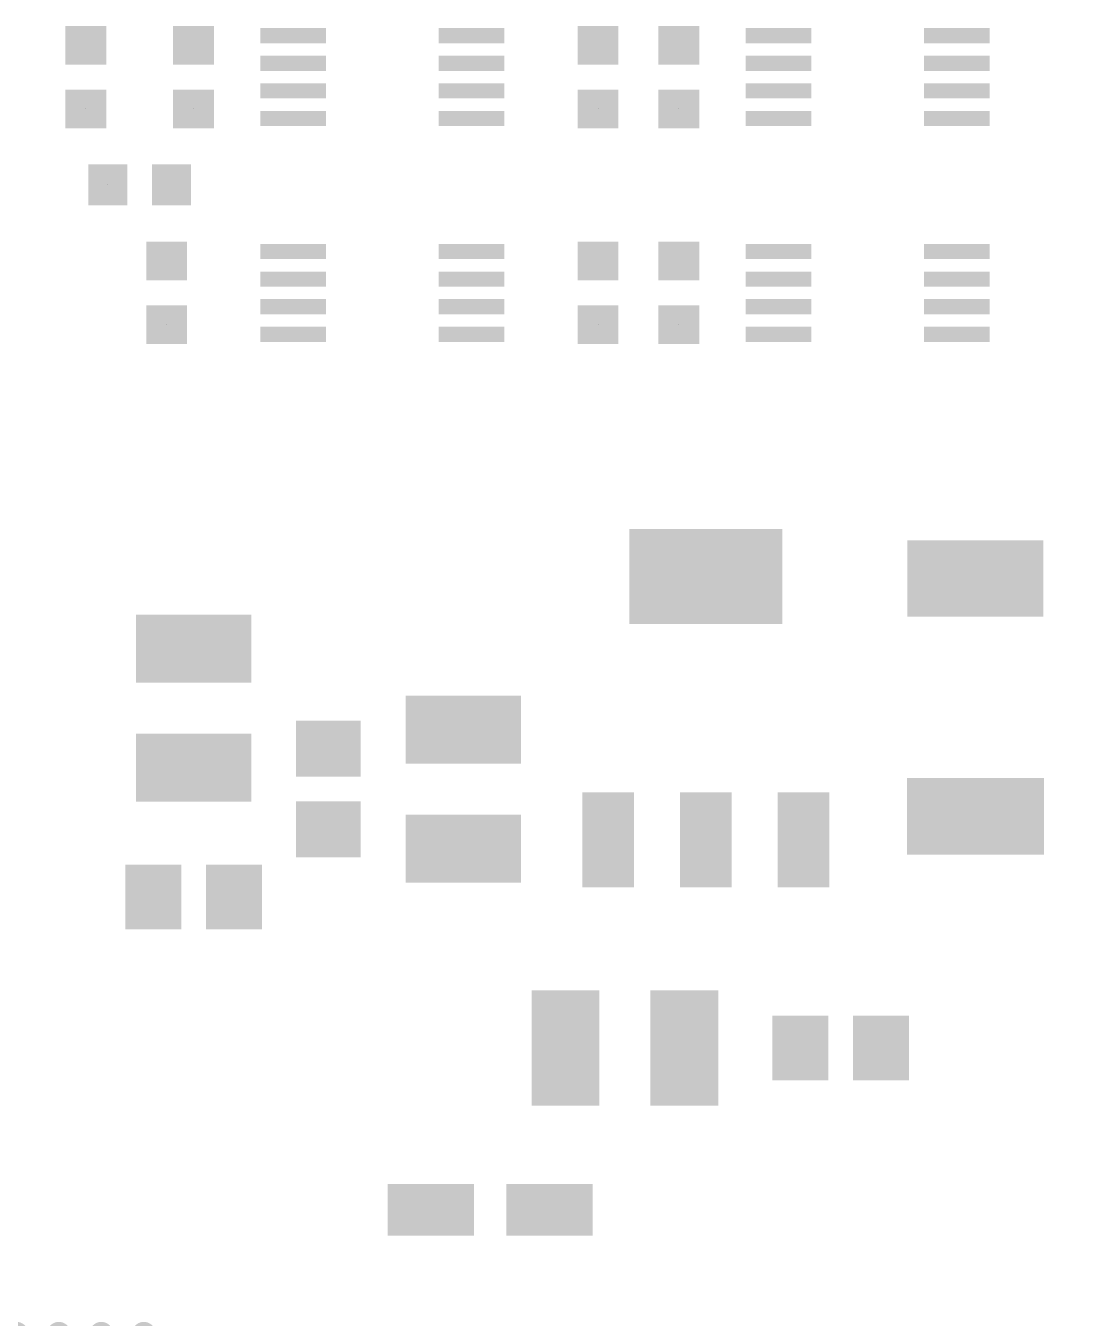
# Model space of a CAD drawing. Extents: x -665 to 9058, y -744 to 6955.
# Drawn here: x 2469 to 3449, y 2200 to 3398 of the extents above; entities that cross this region are included whole.
import ezdxf

# ---------------------------------------------------------------- set-up
doc = ezdxf.new("R2010")
doc.units = 0
doc.linetypes.add('KEEPOUT_00011111$0', pattern=[2, 1, 1])
for name, color, linetype in [('DRIL_NPLTE_THRU_01', 16, 'CONTINUOUS'), ('DRIL_NPLTE_THRU_02', 171, 'CONTINUOUS'), ('DRIL_NPLTE_THRU_03', 176, 'CONTINUOUS'), ('DRIL_NPLTE_THRU_04', 2, 'CONTINUOUS'), ('DRIL_NPLTE_THRU_05', 3, 'CONTINUOUS'), ('DRIL_NPLTE_THRU_06', 2, 'CONTINUOUS'), ('DRIL_NPLTE_THRU_07', 106, 'CONTINUOUS'), ('DRIL_NPLTE_THRU_08', 5, 'CONTINUOUS'), ('DRIL_NPLTE_THRU_09', 171, 'CONTINUOUS'), ('DRIL_NPLTE_THRU_10', 3, 'CONTINUOUS'), ('DRIL_PLTE_THRU_01', 16, 'CONTINUOUS'), ('DRIL_PLTE_THRU_02', 171, 'CONTINUOUS'), ('DRIL_PLTE_THRU_03', 176, 'CONTINUOUS'), ('DRIL_PLTE_THRU_04', 2, 'CONTINUOUS'), ('DRIL_PLTE_THRU_05', 3, 'CONTINUOUS'), ('DRIL_PLTE_THRU_06', 2, 'CONTINUOUS'), ('DRIL_PLTE_THRU_07', 106, 'CONTINUOUS'), ('DRIL_PLTE_THRU_08', 5, 'CONTINUOUS'), ('DRIL_PLTE_THRU_09', 171, 'CONTINUOUS'), ('DRIL_PLTE_THRU_10', 3, 'CONTINUOUS'), ('KEEPOUT_01', 183, 'CONTINUOUS'), ('PADS_BOT', 96, 'CONTINUOUS'), ('PADS_INNER', 1, 'CONTINUOUS'), ('PADS_TOP', 1, 'CONTINUOUS')]:
    doc.layers.add(name, color=color, linetype=linetype)

# ---------------------------------------------------------------- blocks, each defined once
blk = doc.blocks.new('PART_BODY_BOT_1')
at = {"layer": 'KEEPOUT_01', "linetype": 'KEEPOUT_00011111$0'}
for points in [[(551.2, 511.8, 1), (472.4, 511.8, 1)], [(-472.4, -511.8, 1), (-551.2, -511.8, 1)]]:
    blk.add_lwpolyline(points, format="xyb", close=True, dxfattribs=at)
blk = doc.blocks.new('DRIL_HOLE_0')
blk.add_lwpolyline([(0, 0, 1), (0, 0, 1)], format="xyb", close=True)
blk = doc.blocks.new('PAD_0')
blk.add_lwpolyline([(0, 0, 1), (0, 0, 1)], format="xyb", close=True)
blk = doc.blocks.new('PAD_1')
at = {"const_width": 11}
blk.add_lwpolyline([(0, -5.5, 1), (0, 5.5, 1)], format="xyb", close=True, dxfattribs=at)
blk = doc.blocks.new('STK_BOT_4')
at = {"layer": 'DRIL_NPLTE_THRU_01'}
blk.add_blockref('DRIL_HOLE_0', (0, 0), dxfattribs=at)
at = {"layer": 'DRIL_NPLTE_THRU_02'}
blk.add_blockref('DRIL_HOLE_0', (0, 0), dxfattribs=at)
at = {"layer": 'DRIL_NPLTE_THRU_03'}
blk.add_blockref('DRIL_HOLE_0', (0, 0), dxfattribs=at)
at = {"layer": 'DRIL_NPLTE_THRU_04'}
blk.add_blockref('DRIL_HOLE_0', (0, 0), dxfattribs=at)
at = {"layer": 'DRIL_NPLTE_THRU_05'}
blk.add_blockref('DRIL_HOLE_0', (0, 0), dxfattribs=at)
at = {"layer": 'DRIL_NPLTE_THRU_06'}
blk.add_blockref('DRIL_HOLE_0', (0, 0), dxfattribs=at)
at = {"layer": 'DRIL_NPLTE_THRU_07'}
blk.add_blockref('DRIL_HOLE_0', (0, 0), dxfattribs=at)
at = {"layer": 'DRIL_NPLTE_THRU_08'}
blk.add_blockref('DRIL_HOLE_0', (0, 0), dxfattribs=at)
at = {"layer": 'DRIL_NPLTE_THRU_09'}
blk.add_blockref('DRIL_HOLE_0', (0, 0), dxfattribs=at)
at = {"layer": 'DRIL_NPLTE_THRU_10'}
blk.add_blockref('DRIL_HOLE_0', (0, 0), dxfattribs=at)
at = {"layer": 'PADS_BOT'}
blk.add_blockref('PAD_1', (0, 0), dxfattribs=at)
at = {"layer": 'PADS_INNER'}
blk.add_blockref('PAD_0', (0, 0), dxfattribs=at)
at = {"layer": 'PADS_TOP'}
blk.add_blockref('PAD_0', (0, 0), dxfattribs=at)
blk = doc.blocks.new('PAD_3')
at = {"const_width": 20}
blk.add_lwpolyline([(0, -10, 1), (0, 10, 1)], format="xyb", close=True, dxfattribs=at)
blk = doc.blocks.new('STK_BOT_5')
at = {"layer": 'DRIL_NPLTE_THRU_01'}
blk.add_blockref('DRIL_HOLE_0', (0, 0), dxfattribs=at)
at = {"layer": 'DRIL_NPLTE_THRU_02'}
blk.add_blockref('DRIL_HOLE_0', (0, 0), dxfattribs=at)
at = {"layer": 'DRIL_NPLTE_THRU_03'}
blk.add_blockref('DRIL_HOLE_0', (0, 0), dxfattribs=at)
at = {"layer": 'DRIL_NPLTE_THRU_04'}
blk.add_blockref('DRIL_HOLE_0', (0, 0), dxfattribs=at)
at = {"layer": 'DRIL_NPLTE_THRU_05'}
blk.add_blockref('DRIL_HOLE_0', (0, 0), dxfattribs=at)
at = {"layer": 'DRIL_NPLTE_THRU_06'}
blk.add_blockref('DRIL_HOLE_0', (0, 0), dxfattribs=at)
at = {"layer": 'DRIL_NPLTE_THRU_07'}
blk.add_blockref('DRIL_HOLE_0', (0, 0), dxfattribs=at)
at = {"layer": 'DRIL_NPLTE_THRU_08'}
blk.add_blockref('DRIL_HOLE_0', (0, 0), dxfattribs=at)
at = {"layer": 'DRIL_NPLTE_THRU_09'}
blk.add_blockref('DRIL_HOLE_0', (0, 0), dxfattribs=at)
at = {"layer": 'DRIL_NPLTE_THRU_10'}
blk.add_blockref('DRIL_HOLE_0', (0, 0), dxfattribs=at)
at = {"layer": 'PADS_BOT'}
blk.add_blockref('PAD_3', (0, 0), dxfattribs=at)
at = {"layer": 'PADS_INNER'}
blk.add_blockref('PAD_0', (0, 0), dxfattribs=at)
at = {"layer": 'PADS_TOP'}
blk.add_blockref('PAD_0', (0, 0), dxfattribs=at)
blk = doc.blocks.new('SYM_BOT_7')
for name, p in [('PART_BODY_BOT_1', (0, 0)), ('STK_BOT_5', (511.8, 511.8)), ('STK_BOT_4', (-413.4, 413.4)), ('STK_BOT_4', (-374, 413.4)), ('STK_BOT_4', (-334.6, 413.4)), ('STK_BOT_4', (-295.3, 413.4)), ('STK_BOT_4', (-255.9, 413.4)), ('STK_BOT_4', (-216.5, 413.4)), ('STK_BOT_4', (-177.2, 413.4)), ('STK_BOT_4', (-137.8, 413.4)), ('STK_BOT_4', (-98.4, 413.4)), ('STK_BOT_4', (-59.1, 413.4)), ('STK_BOT_4', (-19.7, 413.4)), ('STK_BOT_4', (19.7, 413.4)), ('STK_BOT_4', (59.1, 413.4)), ('STK_BOT_4', (98.4, 413.4)), ('STK_BOT_4', (137.8, 413.4)), ('STK_BOT_4', (177.2, 413.4)), ('STK_BOT_4', (216.5, 413.4)), ('STK_BOT_4', (255.9, 413.4)), ('STK_BOT_4', (295.3, 413.4)), ('STK_BOT_4', (334.6, 413.4)), ('STK_BOT_4', (374, 413.4)), ('STK_BOT_4', (413.4, 413.4)), ('STK_BOT_4', (-413.4, 374)), ('STK_BOT_4', (-374, 374)), ('STK_BOT_4', (-334.6, 374)), ('STK_BOT_4', (-295.3, 374)), ('STK_BOT_4', (-255.9, 374)), ('STK_BOT_4', (-216.5, 374)), ('STK_BOT_4', (-177.2, 374)), ('STK_BOT_4', (-137.8, 374)), ('STK_BOT_4', (-98.4, 374)), ('STK_BOT_4', (-59.1, 374)), ('STK_BOT_4', (-19.7, 374)), ('STK_BOT_4', (19.7, 374)), ('STK_BOT_4', (59.1, 374)), ('STK_BOT_4', (98.4, 374)), ('STK_BOT_4', (137.8, 374)), ('STK_BOT_4', (177.2, 374)), ('STK_BOT_4', (216.5, 374)), ('STK_BOT_4', (255.9, 374)), ('STK_BOT_4', (295.3, 374)), ('STK_BOT_4', (334.6, 374)), ('STK_BOT_4', (374, 374)), ('STK_BOT_4', (413.4, 374)), ('STK_BOT_4', (-413.4, 334.6)), ('STK_BOT_4', (-374, 334.6)), ('STK_BOT_4', (-334.6, 334.6)), ('STK_BOT_4', (-295.3, 334.6)), ('STK_BOT_4', (-255.9, 334.6)), ('STK_BOT_4', (-216.5, 334.6)), ('STK_BOT_4', (-177.2, 334.6)), ('STK_BOT_4', (-137.8, 334.6)), ('STK_BOT_4', (-98.4, 334.6)), ('STK_BOT_4', (-59.1, 334.6)), ('STK_BOT_4', (-19.7, 334.6)), ('STK_BOT_4', (19.7, 334.6)), ('STK_BOT_4', (59.1, 334.6)), ('STK_BOT_4', (98.4, 334.6)), ('STK_BOT_4', (137.8, 334.6)), ('STK_BOT_4', (177.2, 334.6)), ('STK_BOT_4', (216.5, 334.6)), ('STK_BOT_4', (255.9, 334.6)), ('STK_BOT_4', (295.3, 334.6)), ('STK_BOT_4', (334.6, 334.6)), ('STK_BOT_4', (374, 334.6)), ('STK_BOT_4', (413.4, 334.6)), ('STK_BOT_4', (-413.4, 295.3)), ('STK_BOT_4', (-374, 295.3)), ('STK_BOT_4', (-334.6, 295.3)), ('STK_BOT_4', (-295.3, 295.3)), ('STK_BOT_4', (-255.9, 295.3)), ('STK_BOT_4', (-216.5, 295.3)), ('STK_BOT_4', (-177.2, 295.3)), ('STK_BOT_4', (-137.8, 295.3)), ('STK_BOT_4', (-98.4, 295.3)), ('STK_BOT_4', (-59.1, 295.3)), ('STK_BOT_4', (-19.7, 295.3)), ('STK_BOT_4', (19.7, 295.3)), ('STK_BOT_4', (59.1, 295.3)), ('STK_BOT_4', (98.4, 295.3)), ('STK_BOT_4', (137.8, 295.3)), ('STK_BOT_4', (177.2, 295.3)), ('STK_BOT_4', (216.5, 295.3)), ('STK_BOT_4', (255.9, 295.3)), ('STK_BOT_4', (295.3, 295.3)), ('STK_BOT_4', (334.6, 295.3)), ('STK_BOT_4', (374, 295.3)), ('STK_BOT_4', (413.4, 295.3)), ('STK_BOT_4', (-413.4, 255.9)), ('STK_BOT_4', (-374, 255.9)), ('STK_BOT_4', (-334.6, 255.9)), ('STK_BOT_4', (-295.3, 255.9)), ('STK_BOT_4', (295.3, 255.9)), ('STK_BOT_4', (334.6, 255.9)), ('STK_BOT_4', (374, 255.9)), ('STK_BOT_4', (413.4, 255.9)), ('STK_BOT_4', (-413.4, 216.5)), ('STK_BOT_4', (-374, 216.5)), ('STK_BOT_4', (-334.6, 216.5)), ('STK_BOT_4', (-295.3, 216.5)), ('STK_BOT_4', (295.3, 216.5)), ('STK_BOT_4', (334.6, 216.5)), ('STK_BOT_4', (374, 216.5)), ('STK_BOT_4', (413.4, 216.5)), ('STK_BOT_4', (-413.4, 177.2)), ('STK_BOT_4', (-374, 177.2)), ('STK_BOT_4', (-334.6, 177.2)), ('STK_BOT_4', (-295.3, 177.2)), ('STK_BOT_4', (295.3, 177.2)), ('STK_BOT_4', (334.6, 177.2)), ('STK_BOT_4', (374, 177.2)), ('STK_BOT_4', (413.4, 177.2)), ('STK_BOT_4', (-413.4, 137.8)), ('STK_BOT_4', (-374, 137.8)), ('STK_BOT_4', (-334.6, 137.8)), ('STK_BOT_4', (-295.3, 137.8)), ('STK_BOT_4', (295.3, 137.8)), ('STK_BOT_4', (334.6, 137.8)), ('STK_BOT_4', (374, 137.8)), ('STK_BOT_4', (413.4, 137.8)), ('STK_BOT_4', (-413.4, 98.4)), ('STK_BOT_4', (-374, 98.4)), ('STK_BOT_4', (-334.6, 98.4)), ('STK_BOT_4', (-295.3, 98.4)), ('STK_BOT_4', (-98.4, 98.4)), ('STK_BOT_4', (-59.1, 98.4)), ('STK_BOT_4', (-19.7, 98.4)), ('STK_BOT_4', (19.7, 98.4)), ('STK_BOT_4', (59.1, 98.4)), ('STK_BOT_4', (98.4, 98.4)), ('STK_BOT_4', (295.3, 98.4)), ('STK_BOT_4', (334.6, 98.4)), ('STK_BOT_4', (374, 98.4)), ('STK_BOT_4', (413.4, 98.4)), ('STK_BOT_4', (-413.4, 59.1)), ('STK_BOT_4', (-374, 59.1)), ('STK_BOT_4', (-334.6, 59.1)), ('STK_BOT_4', (-295.3, 59.1)), ('STK_BOT_4', (-98.4, 59.1)), ('STK_BOT_4', (-59.1, 59.1)), ('STK_BOT_4', (-19.7, 59.1)), ('STK_BOT_4', (19.7, 59.1)), ('STK_BOT_4', (59.1, 59.1)), ('STK_BOT_4', (98.4, 59.1)), ('STK_BOT_4', (295.3, 59.1)), ('STK_BOT_4', (334.6, 59.1)), ('STK_BOT_4', (374, 59.1)), ('STK_BOT_4', (413.4, 59.1)), ('STK_BOT_4', (-413.4, 19.7)), ('STK_BOT_4', (-374, 19.7)), ('STK_BOT_4', (-334.6, 19.7)), ('STK_BOT_4', (-295.3, 19.7)), ('STK_BOT_4', (-98.4, 19.7)), ('STK_BOT_4', (-59.1, 19.7)), ('STK_BOT_4', (-19.7, 19.7)), ('STK_BOT_4', (19.7, 19.7)), ('STK_BOT_4', (59.1, 19.7)), ('STK_BOT_4', (98.4, 19.7)), ('STK_BOT_4', (295.3, 19.7)), ('STK_BOT_4', (334.6, 19.7)), ('STK_BOT_4', (374, 19.7)), ('STK_BOT_4', (413.4, 19.7)), ('STK_BOT_4', (-413.4, -19.7)), ('STK_BOT_4', (-374, -19.7)), ('STK_BOT_4', (-334.6, -19.7)), ('STK_BOT_4', (-295.3, -19.7)), ('STK_BOT_4', (-98.4, -19.7)), ('STK_BOT_4', (-59.1, -19.7)), ('STK_BOT_4', (-19.7, -19.7)), ('STK_BOT_4', (19.7, -19.7)), ('STK_BOT_4', (59.1, -19.7)), ('STK_BOT_4', (98.4, -19.7)), ('STK_BOT_4', (295.3, -19.7)), ('STK_BOT_4', (334.6, -19.7)), ('STK_BOT_4', (374, -19.7)), ('STK_BOT_4', (413.4, -19.7)), ('STK_BOT_4', (-413.4, -59.1)), ('STK_BOT_4', (-374, -59.1)), ('STK_BOT_4', (-334.6, -59.1)), ('STK_BOT_4', (-295.3, -59.1)), ('STK_BOT_4', (-98.4, -59.1)), ('STK_BOT_4', (-59.1, -59.1)), ('STK_BOT_4', (-19.7, -59.1)), ('STK_BOT_4', (19.7, -59.1)), ('STK_BOT_4', (59.1, -59.1)), ('STK_BOT_4', (98.4, -59.1)), ('STK_BOT_4', (295.3, -59.1)), ('STK_BOT_4', (334.6, -59.1)), ('STK_BOT_4', (374, -59.1)), ('STK_BOT_4', (413.4, -59.1)), ('STK_BOT_4', (-413.4, -98.4)), ('STK_BOT_4', (-374, -98.4)), ('STK_BOT_4', (-334.6, -98.4)), ('STK_BOT_4', (-295.3, -98.4)), ('STK_BOT_4', (-98.4, -98.4)), ('STK_BOT_4', (-59.1, -98.4)), ('STK_BOT_4', (-19.7, -98.4)), ('STK_BOT_4', (19.7, -98.4)), ('STK_BOT_4', (59.1, -98.4)), ('STK_BOT_4', (98.4, -98.4)), ('STK_BOT_4', (295.3, -98.4)), ('STK_BOT_4', (334.6, -98.4)), ('STK_BOT_4', (374, -98.4)), ('STK_BOT_4', (413.4, -98.4)), ('STK_BOT_4', (-413.4, -137.8)), ('STK_BOT_4', (-374, -137.8)), ('STK_BOT_4', (-334.6, -137.8)), ('STK_BOT_4', (-295.3, -137.8)), ('STK_BOT_4', (295.3, -137.8)), ('STK_BOT_4', (334.6, -137.8)), ('STK_BOT_4', (374, -137.8)), ('STK_BOT_4', (413.4, -137.8)), ('STK_BOT_4', (-413.4, -177.2)), ('STK_BOT_4', (-374, -177.2)), ('STK_BOT_4', (-334.6, -177.2)), ('STK_BOT_4', (-295.3, -177.2)), ('STK_BOT_4', (295.3, -177.2)), ('STK_BOT_4', (334.6, -177.2)), ('STK_BOT_4', (374, -177.2)), ('STK_BOT_4', (413.4, -177.2)), ('STK_BOT_4', (-413.4, -216.5)), ('STK_BOT_4', (-374, -216.5)), ('STK_BOT_4', (-334.6, -216.5)), ('STK_BOT_4', (-295.3, -216.5)), ('STK_BOT_4', (295.3, -216.5)), ('STK_BOT_4', (334.6, -216.5)), ('STK_BOT_4', (374, -216.5)), ('STK_BOT_4', (413.4, -216.5)), ('STK_BOT_4', (-413.4, -255.9)), ('STK_BOT_4', (-374, -255.9)), ('STK_BOT_4', (-334.6, -255.9)), ('STK_BOT_4', (-295.3, -255.9)), ('STK_BOT_4', (295.3, -255.9)), ('STK_BOT_4', (334.6, -255.9)), ('STK_BOT_4', (374, -255.9)), ('STK_BOT_4', (413.4, -255.9)), ('STK_BOT_4', (-413.4, -295.3)), ('STK_BOT_4', (-374, -295.3)), ('STK_BOT_4', (-334.6, -295.3)), ('STK_BOT_4', (-295.3, -295.3)), ('STK_BOT_4', (-255.9, -295.3)), ('STK_BOT_4', (-216.5, -295.3)), ('STK_BOT_4', (-177.2, -295.3)), ('STK_BOT_4', (-137.8, -295.3)), ('STK_BOT_4', (-98.4, -295.3)), ('STK_BOT_4', (-59.1, -295.3)), ('STK_BOT_4', (-19.7, -295.3)), ('STK_BOT_4', (19.7, -295.3)), ('STK_BOT_4', (59.1, -295.3)), ('STK_BOT_4', (98.4, -295.3)), ('STK_BOT_4', (137.8, -295.3)), ('STK_BOT_4', (177.2, -295.3)), ('STK_BOT_4', (216.5, -295.3)), ('STK_BOT_4', (255.9, -295.3)), ('STK_BOT_4', (295.3, -295.3)), ('STK_BOT_4', (334.6, -295.3)), ('STK_BOT_4', (374, -295.3)), ('STK_BOT_4', (413.4, -295.3)), ('STK_BOT_4', (-413.4, -334.6)), ('STK_BOT_4', (-374, -334.6)), ('STK_BOT_4', (-334.6, -334.6)), ('STK_BOT_4', (-295.3, -334.6)), ('STK_BOT_4', (-255.9, -334.6)), ('STK_BOT_4', (-216.5, -334.6)), ('STK_BOT_4', (-177.2, -334.6)), ('STK_BOT_4', (-137.8, -334.6)), ('STK_BOT_4', (-98.4, -334.6)), ('STK_BOT_4', (-59.1, -334.6)), ('STK_BOT_4', (-19.7, -334.6)), ('STK_BOT_4', (19.7, -334.6)), ('STK_BOT_4', (59.1, -334.6)), ('STK_BOT_4', (98.4, -334.6)), ('STK_BOT_4', (137.8, -334.6)), ('STK_BOT_4', (177.2, -334.6)), ('STK_BOT_4', (216.5, -334.6)), ('STK_BOT_4', (255.9, -334.6)), ('STK_BOT_4', (295.3, -334.6)), ('STK_BOT_4', (334.6, -334.6)), ('STK_BOT_4', (374, -334.6)), ('STK_BOT_4', (413.4, -334.6)), ('STK_BOT_4', (-413.4, -374)), ('STK_BOT_4', (-374, -374)), ('STK_BOT_4', (-334.6, -374)), ('STK_BOT_4', (-295.3, -374)), ('STK_BOT_4', (-255.9, -374)), ('STK_BOT_4', (-216.5, -374)), ('STK_BOT_4', (-177.2, -374)), ('STK_BOT_4', (-137.8, -374)), ('STK_BOT_4', (-98.4, -374)), ('STK_BOT_4', (-59.1, -374)), ('STK_BOT_4', (-19.7, -374)), ('STK_BOT_4', (19.7, -374)), ('STK_BOT_4', (59.1, -374)), ('STK_BOT_4', (98.4, -374)), ('STK_BOT_4', (137.8, -374)), ('STK_BOT_4', (177.2, -374)), ('STK_BOT_4', (216.5, -374)), ('STK_BOT_4', (255.9, -374)), ('STK_BOT_4', (295.3, -374)), ('STK_BOT_4', (334.6, -374)), ('STK_BOT_4', (374, -374)), ('STK_BOT_4', (413.4, -374)), ('STK_BOT_4', (-413.4, -413.4)), ('STK_BOT_4', (-374, -413.4)), ('STK_BOT_4', (-334.6, -413.4)), ('STK_BOT_4', (-295.3, -413.4)), ('STK_BOT_4', (-255.9, -413.4)), ('STK_BOT_4', (-216.5, -413.4)), ('STK_BOT_4', (-177.2, -413.4)), ('STK_BOT_4', (-137.8, -413.4)), ('STK_BOT_4', (-98.4, -413.4)), ('STK_BOT_4', (-59.1, -413.4)), ('STK_BOT_4', (-19.7, -413.4)), ('STK_BOT_4', (19.7, -413.4)), ('STK_BOT_4', (59.1, -413.4)), ('STK_BOT_4', (98.4, -413.4)), ('STK_BOT_4', (137.8, -413.4)), ('STK_BOT_4', (177.2, -413.4)), ('STK_BOT_4', (216.5, -413.4)), ('STK_BOT_4', (255.9, -413.4)), ('STK_BOT_4', (295.3, -413.4)), ('STK_BOT_4', (334.6, -413.4)), ('STK_BOT_4', (374, -413.4)), ('STK_BOT_4', (413.4, -413.4)), ('STK_BOT_5', (-511.8, -511.8))]:
    blk.add_blockref(name, p)
blk = doc.blocks.new('PART_BOT_0')
blk.add_blockref('SYM_BOT_7', (0, 0))
blk = doc.blocks.new('PAD_4')
at = {"const_width": 71}
blk.add_lwpolyline([(-63.5, 0), (63.5, 0)], dxfattribs=at)
blk = doc.blocks.new('STK_BOT_7')
at = {"layer": 'DRIL_PLTE_THRU_01'}
blk.add_blockref('DRIL_HOLE_0', (0, 0), dxfattribs=at)
at = {"layer": 'DRIL_PLTE_THRU_02'}
blk.add_blockref('DRIL_HOLE_0', (0, 0), dxfattribs=at)
at = {"layer": 'DRIL_PLTE_THRU_03'}
blk.add_blockref('DRIL_HOLE_0', (0, 0), dxfattribs=at)
at = {"layer": 'DRIL_PLTE_THRU_04'}
blk.add_blockref('DRIL_HOLE_0', (0, 0), dxfattribs=at)
at = {"layer": 'DRIL_PLTE_THRU_05'}
blk.add_blockref('DRIL_HOLE_0', (0, 0), dxfattribs=at)
at = {"layer": 'DRIL_PLTE_THRU_06'}
blk.add_blockref('DRIL_HOLE_0', (0, 0), dxfattribs=at)
at = {"layer": 'DRIL_PLTE_THRU_07'}
blk.add_blockref('DRIL_HOLE_0', (0, 0), dxfattribs=at)
at = {"layer": 'DRIL_PLTE_THRU_08'}
blk.add_blockref('DRIL_HOLE_0', (0, 0), dxfattribs=at)
at = {"layer": 'DRIL_PLTE_THRU_09'}
blk.add_blockref('DRIL_HOLE_0', (0, 0), dxfattribs=at)
at = {"layer": 'DRIL_PLTE_THRU_10'}
blk.add_blockref('DRIL_HOLE_0', (0, 0), dxfattribs=at)
at = {"layer": 'PADS_BOT', "rotation": 90}
blk.add_blockref('PAD_4', (0, 0), dxfattribs=at)
at = {"layer": 'PADS_INNER'}
blk.add_blockref('PAD_0', (0, 0), dxfattribs=at)
at = {"layer": 'PADS_TOP'}
blk.add_blockref('PAD_0', (0, 0), dxfattribs=at)
blk = doc.blocks.new('PAD_5')
at = {"const_width": 71}
blk.add_lwpolyline([(-63, 0), (63, 0)], dxfattribs=at)
blk = doc.blocks.new('STK_BOT_6')
at = {"layer": 'DRIL_PLTE_THRU_01'}
blk.add_blockref('DRIL_HOLE_0', (0, 0), dxfattribs=at)
at = {"layer": 'DRIL_PLTE_THRU_02'}
blk.add_blockref('DRIL_HOLE_0', (0, 0), dxfattribs=at)
at = {"layer": 'DRIL_PLTE_THRU_03'}
blk.add_blockref('DRIL_HOLE_0', (0, 0), dxfattribs=at)
at = {"layer": 'DRIL_PLTE_THRU_04'}
blk.add_blockref('DRIL_HOLE_0', (0, 0), dxfattribs=at)
at = {"layer": 'DRIL_PLTE_THRU_05'}
blk.add_blockref('DRIL_HOLE_0', (0, 0), dxfattribs=at)
at = {"layer": 'DRIL_PLTE_THRU_06'}
blk.add_blockref('DRIL_HOLE_0', (0, 0), dxfattribs=at)
at = {"layer": 'DRIL_PLTE_THRU_07'}
blk.add_blockref('DRIL_HOLE_0', (0, 0), dxfattribs=at)
at = {"layer": 'DRIL_PLTE_THRU_08'}
blk.add_blockref('DRIL_HOLE_0', (0, 0), dxfattribs=at)
at = {"layer": 'DRIL_PLTE_THRU_09'}
blk.add_blockref('DRIL_HOLE_0', (0, 0), dxfattribs=at)
at = {"layer": 'DRIL_PLTE_THRU_10'}
blk.add_blockref('DRIL_HOLE_0', (0, 0), dxfattribs=at)
at = {"layer": 'PADS_BOT', "rotation": 90}
blk.add_blockref('PAD_5', (0, 0), dxfattribs=at)
at = {"layer": 'PADS_INNER'}
blk.add_blockref('PAD_0', (0, 0), dxfattribs=at)
at = {"layer": 'PADS_TOP'}
blk.add_blockref('PAD_0', (0, 0), dxfattribs=at)
blk = doc.blocks.new('SYM_BOT_8')
for name, p in [('STK_BOT_7', (-110.2, 0)), ('STK_BOT_6', (110.2, 0))]:
    blk.add_blockref(name, p)
blk = doc.blocks.new('PART_BOT_1')
blk.add_blockref('SYM_BOT_8', (0, 0))
blk = doc.blocks.new('PAD_6')
at = {"const_width": 52}
blk.add_lwpolyline([(-30, 0), (30, 0)], dxfattribs=at)
blk = doc.blocks.new('STK_BOT_8')
at = {"layer": 'DRIL_PLTE_THRU_01'}
blk.add_blockref('DRIL_HOLE_0', (0, 0), dxfattribs=at)
at = {"layer": 'DRIL_PLTE_THRU_02'}
blk.add_blockref('DRIL_HOLE_0', (0, 0), dxfattribs=at)
at = {"layer": 'DRIL_PLTE_THRU_03'}
blk.add_blockref('DRIL_HOLE_0', (0, 0), dxfattribs=at)
at = {"layer": 'DRIL_PLTE_THRU_04'}
blk.add_blockref('DRIL_HOLE_0', (0, 0), dxfattribs=at)
at = {"layer": 'DRIL_PLTE_THRU_05'}
blk.add_blockref('DRIL_HOLE_0', (0, 0), dxfattribs=at)
at = {"layer": 'DRIL_PLTE_THRU_06'}
blk.add_blockref('DRIL_HOLE_0', (0, 0), dxfattribs=at)
at = {"layer": 'DRIL_PLTE_THRU_07'}
blk.add_blockref('DRIL_HOLE_0', (0, 0), dxfattribs=at)
at = {"layer": 'DRIL_PLTE_THRU_08'}
blk.add_blockref('DRIL_HOLE_0', (0, 0), dxfattribs=at)
at = {"layer": 'DRIL_PLTE_THRU_09'}
blk.add_blockref('DRIL_HOLE_0', (0, 0), dxfattribs=at)
at = {"layer": 'DRIL_PLTE_THRU_10'}
blk.add_blockref('DRIL_HOLE_0', (0, 0), dxfattribs=at)
at = {"layer": 'PADS_BOT', "rotation": 90}
blk.add_blockref('PAD_6', (0, 0), dxfattribs=at)
at = {"layer": 'PADS_INNER'}
blk.add_blockref('PAD_0', (0, 0), dxfattribs=at)
at = {"layer": 'PADS_TOP'}
blk.add_blockref('PAD_0', (0, 0), dxfattribs=at)
blk = doc.blocks.new('SYM_BOT_9')
for p in [(-37.4, 0), (37.4, 0)]:
    blk.add_blockref('STK_BOT_8', p)
blk = doc.blocks.new('PART_BOT_2')
blk.add_blockref('SYM_BOT_9', (0, 0))
blk = doc.blocks.new('PAD_7')
at = {"const_width": 48}
blk.add_lwpolyline([(-44, 0), (44, 0)], dxfattribs=at)
blk = doc.blocks.new('STK_BOT_9')
at = {"layer": 'DRIL_PLTE_THRU_01'}
blk.add_blockref('DRIL_HOLE_0', (0, 0), dxfattribs=at)
at = {"layer": 'DRIL_PLTE_THRU_02'}
blk.add_blockref('DRIL_HOLE_0', (0, 0), dxfattribs=at)
at = {"layer": 'DRIL_PLTE_THRU_03'}
blk.add_blockref('DRIL_HOLE_0', (0, 0), dxfattribs=at)
at = {"layer": 'DRIL_PLTE_THRU_04'}
blk.add_blockref('DRIL_HOLE_0', (0, 0), dxfattribs=at)
at = {"layer": 'DRIL_PLTE_THRU_05'}
blk.add_blockref('DRIL_HOLE_0', (0, 0), dxfattribs=at)
at = {"layer": 'DRIL_PLTE_THRU_06'}
blk.add_blockref('DRIL_HOLE_0', (0, 0), dxfattribs=at)
at = {"layer": 'DRIL_PLTE_THRU_07'}
blk.add_blockref('DRIL_HOLE_0', (0, 0), dxfattribs=at)
at = {"layer": 'DRIL_PLTE_THRU_08'}
blk.add_blockref('DRIL_HOLE_0', (0, 0), dxfattribs=at)
at = {"layer": 'DRIL_PLTE_THRU_09'}
blk.add_blockref('DRIL_HOLE_0', (0, 0), dxfattribs=at)
at = {"layer": 'DRIL_PLTE_THRU_10'}
blk.add_blockref('DRIL_HOLE_0', (0, 0), dxfattribs=at)
at = {"layer": 'PADS_BOT', "rotation": 90}
blk.add_blockref('PAD_7', (0, 0), dxfattribs=at)
at = {"layer": 'PADS_INNER'}
blk.add_blockref('PAD_0', (0, 0), dxfattribs=at)
at = {"layer": 'PADS_TOP'}
blk.add_blockref('PAD_0', (0, 0), dxfattribs=at)
blk = doc.blocks.new('PAD_8')
at = {"const_width": 88}
blk.add_lwpolyline([(-71, 0), (71, 0)], dxfattribs=at)
blk = doc.blocks.new('STK_BOT_10')
at = {"layer": 'DRIL_PLTE_THRU_01'}
blk.add_blockref('DRIL_HOLE_0', (0, 0), dxfattribs=at)
at = {"layer": 'DRIL_PLTE_THRU_02'}
blk.add_blockref('DRIL_HOLE_0', (0, 0), dxfattribs=at)
at = {"layer": 'DRIL_PLTE_THRU_03'}
blk.add_blockref('DRIL_HOLE_0', (0, 0), dxfattribs=at)
at = {"layer": 'DRIL_PLTE_THRU_04'}
blk.add_blockref('DRIL_HOLE_0', (0, 0), dxfattribs=at)
at = {"layer": 'DRIL_PLTE_THRU_05'}
blk.add_blockref('DRIL_HOLE_0', (0, 0), dxfattribs=at)
at = {"layer": 'DRIL_PLTE_THRU_06'}
blk.add_blockref('DRIL_HOLE_0', (0, 0), dxfattribs=at)
at = {"layer": 'DRIL_PLTE_THRU_07'}
blk.add_blockref('DRIL_HOLE_0', (0, 0), dxfattribs=at)
at = {"layer": 'DRIL_PLTE_THRU_08'}
blk.add_blockref('DRIL_HOLE_0', (0, 0), dxfattribs=at)
at = {"layer": 'DRIL_PLTE_THRU_09'}
blk.add_blockref('DRIL_HOLE_0', (0, 0), dxfattribs=at)
at = {"layer": 'DRIL_PLTE_THRU_10'}
blk.add_blockref('DRIL_HOLE_0', (0, 0), dxfattribs=at)
at = {"layer": 'PADS_BOT'}
blk.add_blockref('PAD_8', (0, 0), dxfattribs=at)
at = {"layer": 'PADS_INNER'}
blk.add_blockref('PAD_0', (0, 0), dxfattribs=at)
at = {"layer": 'PADS_TOP'}
blk.add_blockref('PAD_0', (0, 0), dxfattribs=at)
blk = doc.blocks.new('SYM_BOT_10')
for name, p in [('STK_BOT_10', (0, 122)), ('STK_BOT_9', (-90.6, -122)), ('STK_BOT_9', (0, -122)), ('STK_BOT_9', (90.6, -122))]:
    blk.add_blockref(name, p)
blk = doc.blocks.new('PART_BOT_3')
blk.add_blockref('SYM_BOT_10', (0, 0))
blk = doc.blocks.new('PAD_9')
at = {"const_width": 63}
blk.add_lwpolyline([(-53.5, 0), (53.5, 0)], dxfattribs=at)
blk = doc.blocks.new('STK_BOT_12')
at = {"layer": 'DRIL_PLTE_THRU_01'}
blk.add_blockref('DRIL_HOLE_0', (0, 0), dxfattribs=at)
at = {"layer": 'DRIL_PLTE_THRU_02'}
blk.add_blockref('DRIL_HOLE_0', (0, 0), dxfattribs=at)
at = {"layer": 'DRIL_PLTE_THRU_03'}
blk.add_blockref('DRIL_HOLE_0', (0, 0), dxfattribs=at)
at = {"layer": 'DRIL_PLTE_THRU_04'}
blk.add_blockref('DRIL_HOLE_0', (0, 0), dxfattribs=at)
at = {"layer": 'DRIL_PLTE_THRU_05'}
blk.add_blockref('DRIL_HOLE_0', (0, 0), dxfattribs=at)
at = {"layer": 'DRIL_PLTE_THRU_06'}
blk.add_blockref('DRIL_HOLE_0', (0, 0), dxfattribs=at)
at = {"layer": 'DRIL_PLTE_THRU_07'}
blk.add_blockref('DRIL_HOLE_0', (0, 0), dxfattribs=at)
at = {"layer": 'DRIL_PLTE_THRU_08'}
blk.add_blockref('DRIL_HOLE_0', (0, 0), dxfattribs=at)
at = {"layer": 'DRIL_PLTE_THRU_09'}
blk.add_blockref('DRIL_HOLE_0', (0, 0), dxfattribs=at)
at = {"layer": 'DRIL_PLTE_THRU_10'}
blk.add_blockref('DRIL_HOLE_0', (0, 0), dxfattribs=at)
at = {"layer": 'PADS_BOT', "rotation": 90}
blk.add_blockref('PAD_9', (0, 0), dxfattribs=at)
at = {"layer": 'PADS_INNER'}
blk.add_blockref('PAD_0', (0, 0), dxfattribs=at)
at = {"layer": 'PADS_TOP'}
blk.add_blockref('PAD_0', (0, 0), dxfattribs=at)
blk = doc.blocks.new('SYM_BOT_12')
for p in [(-55.12, 0), (55.12, 0)]:
    blk.add_blockref('STK_BOT_12', p)
blk = doc.blocks.new('PART_BOT_4')
blk.add_blockref('SYM_BOT_12', (0, 0))
blk = doc.blocks.new('PART_BOT_5')
blk.add_blockref('SYM_BOT_9', (0, 0))
blk = doc.blocks.new('PART_BOT_130')
blk.add_blockref('SYM_BOT_12', (0, 0))
blk = doc.blocks.new('PART_BOT_131')
blk.add_blockref('SYM_BOT_12', (0, 0))
blk = doc.blocks.new('PART_BOT_132')
blk.add_blockref('SYM_BOT_9', (0, 0))
blk = doc.blocks.new('PAD_43')
at = {"const_width": 14}
blk.add_lwpolyline([(-30.5, 0), (30.5, 0)], dxfattribs=at)
blk = doc.blocks.new('STK_BOT_106')
at = {"layer": 'DRIL_NPLTE_THRU_01'}
blk.add_blockref('DRIL_HOLE_0', (0, 0), dxfattribs=at)
at = {"layer": 'DRIL_NPLTE_THRU_02'}
blk.add_blockref('DRIL_HOLE_0', (0, 0), dxfattribs=at)
at = {"layer": 'DRIL_NPLTE_THRU_03'}
blk.add_blockref('DRIL_HOLE_0', (0, 0), dxfattribs=at)
at = {"layer": 'DRIL_NPLTE_THRU_04'}
blk.add_blockref('DRIL_HOLE_0', (0, 0), dxfattribs=at)
at = {"layer": 'DRIL_NPLTE_THRU_05'}
blk.add_blockref('DRIL_HOLE_0', (0, 0), dxfattribs=at)
at = {"layer": 'DRIL_NPLTE_THRU_06'}
blk.add_blockref('DRIL_HOLE_0', (0, 0), dxfattribs=at)
at = {"layer": 'DRIL_NPLTE_THRU_07'}
blk.add_blockref('DRIL_HOLE_0', (0, 0), dxfattribs=at)
at = {"layer": 'DRIL_NPLTE_THRU_08'}
blk.add_blockref('DRIL_HOLE_0', (0, 0), dxfattribs=at)
at = {"layer": 'DRIL_NPLTE_THRU_09'}
blk.add_blockref('DRIL_HOLE_0', (0, 0), dxfattribs=at)
at = {"layer": 'DRIL_NPLTE_THRU_10'}
blk.add_blockref('DRIL_HOLE_0', (0, 0), dxfattribs=at)
at = {"layer": 'PADS_BOT'}
blk.add_blockref('PAD_43', (0, 0), dxfattribs=at)
at = {"layer": 'PADS_INNER'}
blk.add_blockref('PAD_0', (0, 0), dxfattribs=at)
at = {"layer": 'PADS_TOP'}
blk.add_blockref('PAD_0', (0, 0), dxfattribs=at)
blk = doc.blocks.new('SYM_BOT_51')
for p in [(-82.7, 38.4), (82.7, 38.4), (-82.7, 12.8), (82.7, 12.8), (-82.7, -12.8), (82.7, -12.8), (-82.7, -38.4), (82.7, -38.4)]:
    blk.add_blockref('STK_BOT_106', p)
blk = doc.blocks.new('PART_BOT_172')
blk.add_blockref('SYM_BOT_51', (0, 0))
blk = doc.blocks.new('PART_BOT_173')
blk.add_blockref('SYM_BOT_51', (0, 0))
blk = doc.blocks.new('PART_BOT_174')
blk.add_blockref('SYM_BOT_51', (0, 0))
blk = doc.blocks.new('PART_BOT_175')
blk.add_blockref('SYM_BOT_51', (0, 0))
blk = doc.blocks.new('PAD_24')
at = {"const_width": 48}
blk.add_lwpolyline([(-40, 0), (40, 0)], dxfattribs=at)
blk = doc.blocks.new('STK_BOT_21')
at = {"layer": 'DRIL_PLTE_THRU_01'}
blk.add_blockref('DRIL_HOLE_0', (0, 0), dxfattribs=at)
at = {"layer": 'DRIL_PLTE_THRU_02'}
blk.add_blockref('DRIL_HOLE_0', (0, 0), dxfattribs=at)
at = {"layer": 'DRIL_PLTE_THRU_03'}
blk.add_blockref('DRIL_HOLE_0', (0, 0), dxfattribs=at)
at = {"layer": 'DRIL_PLTE_THRU_04'}
blk.add_blockref('DRIL_HOLE_0', (0, 0), dxfattribs=at)
at = {"layer": 'DRIL_PLTE_THRU_05'}
blk.add_blockref('DRIL_HOLE_0', (0, 0), dxfattribs=at)
at = {"layer": 'DRIL_PLTE_THRU_06'}
blk.add_blockref('DRIL_HOLE_0', (0, 0), dxfattribs=at)
at = {"layer": 'DRIL_PLTE_THRU_07'}
blk.add_blockref('DRIL_HOLE_0', (0, 0), dxfattribs=at)
at = {"layer": 'DRIL_PLTE_THRU_08'}
blk.add_blockref('DRIL_HOLE_0', (0, 0), dxfattribs=at)
at = {"layer": 'DRIL_PLTE_THRU_09'}
blk.add_blockref('DRIL_HOLE_0', (0, 0), dxfattribs=at)
at = {"layer": 'DRIL_PLTE_THRU_10'}
blk.add_blockref('DRIL_HOLE_0', (0, 0), dxfattribs=at)
at = {"layer": 'PADS_BOT'}
blk.add_blockref('PAD_24', (0, 0), dxfattribs=at)
at = {"layer": 'PADS_INNER'}
blk.add_blockref('PAD_0', (0, 0), dxfattribs=at)
at = {"layer": 'PADS_TOP'}
blk.add_blockref('PAD_0', (0, 0), dxfattribs=at)
blk = doc.blocks.new('SYM_BOT_19')
for p in [(-55.1, 0), (55.1, 0)]:
    blk.add_blockref('STK_BOT_21', p)
blk = doc.blocks.new('PART_BOT_214')
blk.add_blockref('SYM_BOT_19', (0, 0))
blk = doc.blocks.new('PAD_13')
at = {"const_width": 36}
blk.add_lwpolyline([(-19, 0), (19, 0)], dxfattribs=at)
blk = doc.blocks.new('STK_BOT_17')
at = {"layer": 'DRIL_NPLTE_THRU_01'}
blk.add_blockref('DRIL_HOLE_0', (0, 0), dxfattribs=at)
at = {"layer": 'DRIL_NPLTE_THRU_02'}
blk.add_blockref('DRIL_HOLE_0', (0, 0), dxfattribs=at)
at = {"layer": 'DRIL_NPLTE_THRU_03'}
blk.add_blockref('DRIL_HOLE_0', (0, 0), dxfattribs=at)
at = {"layer": 'DRIL_NPLTE_THRU_04'}
blk.add_blockref('DRIL_HOLE_0', (0, 0), dxfattribs=at)
at = {"layer": 'DRIL_NPLTE_THRU_05'}
blk.add_blockref('DRIL_HOLE_0', (0, 0), dxfattribs=at)
at = {"layer": 'DRIL_NPLTE_THRU_06'}
blk.add_blockref('DRIL_HOLE_0', (0, 0), dxfattribs=at)
at = {"layer": 'DRIL_NPLTE_THRU_07'}
blk.add_blockref('DRIL_HOLE_0', (0, 0), dxfattribs=at)
at = {"layer": 'DRIL_NPLTE_THRU_08'}
blk.add_blockref('DRIL_HOLE_0', (0, 0), dxfattribs=at)
at = {"layer": 'DRIL_NPLTE_THRU_09'}
blk.add_blockref('DRIL_HOLE_0', (0, 0), dxfattribs=at)
at = {"layer": 'DRIL_NPLTE_THRU_10'}
blk.add_blockref('DRIL_HOLE_0', (0, 0), dxfattribs=at)
at = {"layer": 'PADS_BOT', "rotation": 90}
blk.add_blockref('PAD_13', (0, 0), dxfattribs=at)
at = {"layer": 'PADS_INNER'}
blk.add_blockref('PAD_0', (0, 0), dxfattribs=at)
at = {"layer": 'PADS_TOP'}
blk.add_blockref('PAD_0', (0, 0), dxfattribs=at)
blk = doc.blocks.new('PAD_11')
blk.add_lwpolyline([(0, 0), (0, 0)])
blk = doc.blocks.new('STK_BOT_16')
at = {"layer": 'DRIL_NPLTE_THRU_01'}
blk.add_blockref('DRIL_HOLE_0', (0, 0), dxfattribs=at)
at = {"layer": 'DRIL_NPLTE_THRU_02'}
blk.add_blockref('DRIL_HOLE_0', (0, 0), dxfattribs=at)
at = {"layer": 'DRIL_NPLTE_THRU_03'}
blk.add_blockref('DRIL_HOLE_0', (0, 0), dxfattribs=at)
at = {"layer": 'DRIL_NPLTE_THRU_04'}
blk.add_blockref('DRIL_HOLE_0', (0, 0), dxfattribs=at)
at = {"layer": 'DRIL_NPLTE_THRU_05'}
blk.add_blockref('DRIL_HOLE_0', (0, 0), dxfattribs=at)
at = {"layer": 'DRIL_NPLTE_THRU_06'}
blk.add_blockref('DRIL_HOLE_0', (0, 0), dxfattribs=at)
at = {"layer": 'DRIL_NPLTE_THRU_07'}
blk.add_blockref('DRIL_HOLE_0', (0, 0), dxfattribs=at)
at = {"layer": 'DRIL_NPLTE_THRU_08'}
blk.add_blockref('DRIL_HOLE_0', (0, 0), dxfattribs=at)
at = {"layer": 'DRIL_NPLTE_THRU_09'}
blk.add_blockref('DRIL_HOLE_0', (0, 0), dxfattribs=at)
at = {"layer": 'DRIL_NPLTE_THRU_10'}
blk.add_blockref('DRIL_HOLE_0', (0, 0), dxfattribs=at)
at = {"layer": 'PADS_BOT', "rotation": 90}
blk.add_blockref('PAD_13', (0, 0), dxfattribs=at)
at = {"layer": 'PADS_INNER'}
blk.add_blockref('PAD_0', (0, 0), dxfattribs=at)
at = {"layer": 'PADS_TOP'}
blk.add_blockref('PAD_11', (0, 0), dxfattribs=at)
blk = doc.blocks.new('SYM_BOT_16')
for name, p in [('STK_BOT_17', (-29.5, 0)), ('STK_BOT_16', (29.5, 0))]:
    blk.add_blockref(name, p)
blk = doc.blocks.new('PART_BOT_382')
blk.add_blockref('SYM_BOT_16', (0, 0))
blk = doc.blocks.new('PART_BOT_383')
blk.add_blockref('SYM_BOT_16', (0, 0))
blk = doc.blocks.new('PART_BOT_384')
blk.add_blockref('SYM_BOT_16', (0, 0))
blk = doc.blocks.new('PART_BOT_385')
blk.add_blockref('SYM_BOT_16', (0, 0))
blk = doc.blocks.new('PART_BOT_386')
blk.add_blockref('SYM_BOT_16', (0, 0))
blk = doc.blocks.new('PART_BOT_387')
blk.add_blockref('SYM_BOT_16', (0, 0))
blk = doc.blocks.new('PART_BOT_388')
blk.add_blockref('SYM_BOT_16', (0, 0))
blk = doc.blocks.new('PART_BOT_389')
blk.add_blockref('SYM_BOT_16', (0, 0))

msp = doc.modelspace()

# ---------------------------------------------------------------- block references
at = {"xscale": -1}
for name, p, rotation in [('PART_BOT_388', (2525, 3350), -270), ('PART_BOT_384', (2625, 3350), -270), ('PART_BOT_383', (3000, 3350), -270), ('PART_BOT_387', (3075, 3350), -270), ('PART_BOT_389', (2600, 3150), -270), ('PART_BOT_386', (3000, 3150), -270), ('PART_BOT_382', (3075, 3150), -270), ('PART_BOT_1', (3350, 2775), -90), ('PART_BOT_130', (2625, 2765), -270), ('PART_BOT_131', (2875, 2690), -90), ('PART_BOT_2', (2750, 2690), -270), ('PART_BOT_132', (2625, 2590), -180), ('PART_BOT_5', (3225, 2450), -180), ('PART_BOT_214', (2900, 2300), -180)]:
    msp.add_blockref(name, p, dxfattribs=dict(at, rotation=rotation))
for name, p in [('PART_BOT_175', (2800, 3350)), ('PART_BOT_173', (3250, 3350)), ('PART_BOT_385', (2575, 3250)), ('PART_BOT_174', (2800, 3150)), ('PART_BOT_172', (3250, 3150)), ('PART_BOT_3', (3100, 2765)), ('PART_BOT_4', (3025, 2450)), ('PART_BOT_0', (2165.4, 1771.7))]:
    msp.add_blockref(name, p, dxfattribs=at)

doc.saveas('drawing.dxf')
